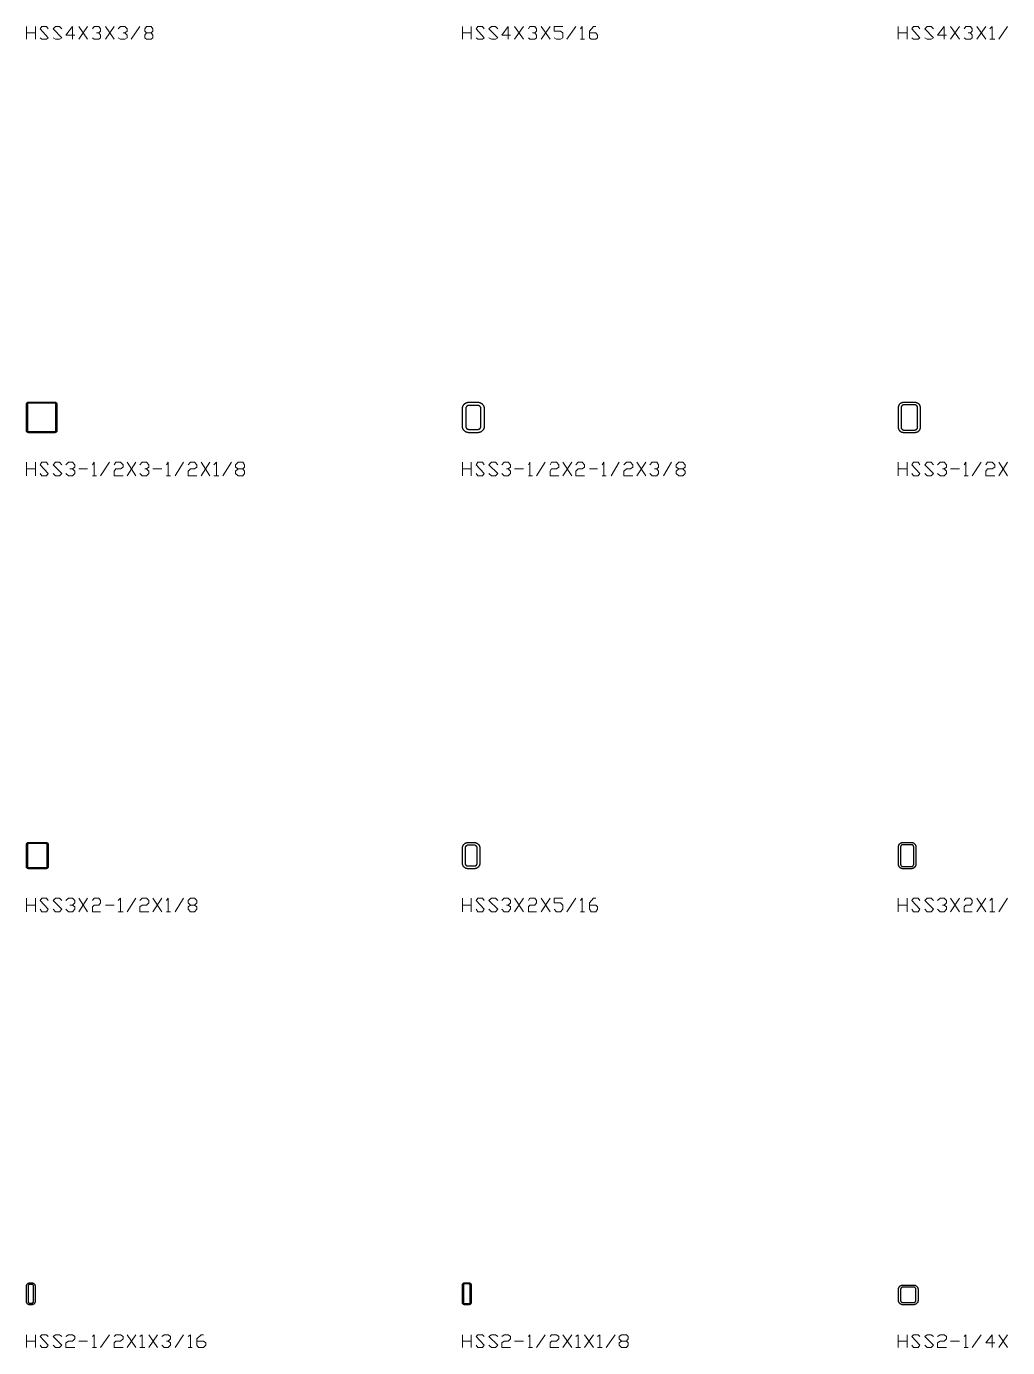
# Model space of a CAD drawing. Header units: inches. Extents: x 0 to 975, y -1305 to 34.
# Drawn here: x 500 to 612.5, y -1254.9 to -1103.4 of the extents above; entities that cross this region are included whole.
import ezdxf

# ---------------------------------------------------------------- set-up
doc = ezdxf.new("R2010")
doc.units = ezdxf.units.IN
doc.header["$MEASUREMENT"] = 0
doc.layers.add('AISC_STEEL', color=7, linetype='Continuous')

msp = doc.modelspace()

# ---------------------------------------------------------------- linework, layer by layer
at = {"color": 3, "lineweight": 0}
for p, q in [((500.01, -1104.88), (500.01, -1103.41)), ((500.01, -1104.14), (501.03, -1104.14)), ((501.03, -1103.41), (501.03, -1104.88)), ((506.01, -1103.41), (507.02, -1104.88)), ((506.01, -1104.88), (507.02, -1103.41)), ((509.05, -1103.41), (510.07, -1104.88)), ((509.05, -1104.88), (510.07, -1103.41)), ((512, -1104.88), (513.02, -1103.41)), ((550, -1104.88), (550, -1103.41)), ((550, -1104.14), (551.01, -1104.14)), ((551.01, -1103.41), (551.01, -1104.88)), ((555.99, -1103.41), (557, -1104.88)), ((555.99, -1104.88), (557, -1103.41)), ((559.03, -1103.41), (560.05, -1104.88)), ((559.03, -1104.88), (560.05, -1103.41)), ((561.98, -1104.88), (563, -1103.41)), ((599.98, -1104.88), (599.98, -1103.41)), ((599.98, -1104.14), (600.99, -1104.14)), ((600.99, -1103.41), (600.99, -1104.88)), ((605.97, -1103.41), (606.99, -1104.88)), ((605.97, -1104.88), (606.99, -1103.41)), ((609.01, -1103.41), (610.03, -1104.88)), ((609.01, -1104.88), (610.03, -1103.41)), ((611.5, -1104.88), (612.52, -1103.41)), ((563.55, -1104.88), (564.01, -1104.88)), ((610.49, -1104.88), (611.04, -1104.88)), ((500.01, -1154.96), (500.01, -1153.39)), ((500.01, -1154.13), (501.03, -1154.13)), ((501.03, -1153.39), (501.03, -1154.96)), ((506.01, -1154.13), (507.02, -1154.13)), ((508.5, -1154.96), (509.51, -1153.39)), ((511.54, -1153.39), (512.56, -1154.96)), ((511.54, -1154.96), (512.56, -1153.39)), ((514.49, -1154.13), (515.51, -1154.13)), ((517.07, -1154.96), (518, -1153.39)), ((520.03, -1153.39), (521.04, -1154.96)), ((520.03, -1154.96), (521.04, -1153.39)), ((522.52, -1154.96), (523.53, -1153.39)), ((550, -1154.96), (550, -1153.39)), ((550, -1154.13), (551.01, -1154.13)), ((551.01, -1153.39), (551.01, -1154.96)), ((555.99, -1154.13), (557, -1154.13)), ((558.48, -1154.96), (559.49, -1153.39)), ((561.52, -1153.39), (562.54, -1154.96)), ((561.52, -1154.96), (562.54, -1153.39)), ((564.57, -1154.13), (565.49, -1154.13)), ((567.06, -1154.96), (567.98, -1153.39)), ((570.01, -1153.39), (571.02, -1154.96)), ((570.01, -1154.96), (571.02, -1153.39)), ((573.05, -1154.96), (573.97, -1153.39)), ((599.98, -1154.96), (599.98, -1153.39)), ((599.98, -1154.13), (600.99, -1154.13)), ((600.99, -1153.39), (600.99, -1154.96)), ((605.97, -1154.13), (606.99, -1154.13)), ((608.46, -1154.96), (609.48, -1153.39)), ((611.5, -1153.39), (612.52, -1154.96)), ((611.5, -1154.96), (612.52, -1153.39)), ((507.58, -1154.96), (508.04, -1154.96)), ((516.06, -1154.96), (516.52, -1154.96)), ((521.5, -1154.96), (522.05, -1154.96)), ((557.56, -1154.96), (558.02, -1154.96)), ((566.04, -1154.96), (566.5, -1154.96)), ((607.54, -1154.96), (608, -1154.96)), ((500.01, -1204.94), (500.01, -1203.37)), ((500.01, -1204.2), (501.03, -1204.2)), ((501.03, -1203.37), (501.03, -1204.94)), ((506.01, -1203.37), (507.02, -1204.94)), ((506.01, -1204.94), (507.02, -1203.37)), ((509.05, -1204.2), (510.07, -1204.2)), ((511.54, -1204.94), (512.56, -1203.37)), ((514.49, -1203.37), (515.51, -1204.94)), ((514.49, -1204.94), (515.51, -1203.37)), ((517.07, -1204.94), (518, -1203.37)), ((550, -1204.94), (550, -1203.37)), ((550, -1204.2), (551.01, -1204.2)), ((551.01, -1203.37), (551.01, -1204.94)), ((555.99, -1203.37), (557, -1204.94)), ((555.99, -1204.94), (557, -1203.37)), ((559.03, -1203.37), (560.05, -1204.94)), ((559.03, -1204.94), (560.05, -1203.37)), ((561.98, -1204.94), (563, -1203.37)), ((599.98, -1204.94), (599.98, -1203.37)), ((599.98, -1204.2), (600.99, -1204.2)), ((600.99, -1203.37), (600.99, -1204.94)), ((605.97, -1203.37), (606.99, -1204.94)), ((605.97, -1204.94), (606.99, -1203.37)), ((609.01, -1203.37), (610.03, -1204.94)), ((609.01, -1204.94), (610.03, -1203.37)), ((611.5, -1204.94), (612.52, -1203.37)), ((510.53, -1204.94), (511.08, -1204.94)), ((516.06, -1204.94), (516.52, -1204.94)), ((563.55, -1204.94), (564.01, -1204.94)), ((610.49, -1204.94), (611.04, -1204.94)), ((500.01, -1254.92), (500.01, -1253.44)), ((500.01, -1254.18), (501.03, -1254.18)), ((501.03, -1253.44), (501.03, -1254.92)), ((506.01, -1254.18), (507.02, -1254.18)), ((508.5, -1254.92), (509.51, -1253.44)), ((511.54, -1253.44), (512.56, -1254.92)), ((511.54, -1254.92), (512.56, -1253.44)), ((514.03, -1253.44), (515.05, -1254.92)), ((514.03, -1254.92), (515.05, -1253.44)), ((517.07, -1254.92), (518, -1253.44)), ((550, -1254.92), (550, -1253.44)), ((550, -1254.18), (551.01, -1254.18)), ((551.01, -1253.44), (551.01, -1254.92)), ((555.99, -1254.18), (557, -1254.18)), ((558.48, -1254.92), (559.49, -1253.44)), ((561.52, -1253.44), (562.54, -1254.92)), ((561.52, -1254.92), (562.54, -1253.44)), ((564.01, -1253.44), (565.03, -1254.92)), ((564.01, -1254.92), (565.03, -1253.44)), ((566.5, -1254.92), (567.52, -1253.44)), ((599.98, -1254.92), (599.98, -1253.44)), ((599.98, -1254.18), (600.99, -1254.18)), ((600.99, -1253.44), (600.99, -1254.92)), ((605.97, -1254.18), (606.99, -1254.18)), ((608.46, -1254.92), (609.48, -1253.44)), ((611.5, -1253.44), (612.52, -1254.92)), ((611.5, -1254.92), (612.52, -1253.44)), ((507.58, -1254.92), (508.04, -1254.92)), ((513.02, -1254.92), (513.57, -1254.92)), ((518.55, -1254.92), (519.01, -1254.92)), ((557.56, -1254.92), (558.02, -1254.92)), ((563, -1254.92), (563.55, -1254.92)), ((565.49, -1254.92), (566.04, -1254.92)), ((607.54, -1254.92), (608, -1254.92))]:
    msp.add_line(p, q, dxfattribs=at)
for points in [[(501.58, -1104.7), (501.77, -1104.88), (502.32, -1104.88), (502.5, -1104.7), (501.58, -1103.68), (501.77, -1103.41), (502.32, -1103.41), (502.5, -1103.68)], [(503.06, -1104.7), (503.33, -1104.88), (503.8, -1104.88), (504.07, -1104.7), (503.06, -1103.68), (503.33, -1103.41), (503.8, -1103.41), (504.07, -1103.68)], [(505.55, -1104.42), (504.53, -1104.42), (505.27, -1103.41), (505.27, -1104.88)], [(507.58, -1103.68), (507.76, -1103.41), (508.31, -1103.41), (508.5, -1103.68), (508.5, -1103.96), (508.31, -1104.14), (508.04, -1104.14)], [(508.31, -1104.14), (508.5, -1104.42), (508.5, -1104.7), (508.31, -1104.88), (507.76, -1104.88), (507.58, -1104.7)], [(510.53, -1103.68), (510.8, -1103.41), (511.27, -1103.41), (511.54, -1103.68), (511.54, -1103.96), (511.27, -1104.14), (511.08, -1104.14)], [(511.27, -1104.14), (511.54, -1104.42), (511.54, -1104.7), (511.27, -1104.88), (510.8, -1104.88), (510.53, -1104.7)], [(514.31, -1104.14), (514.49, -1104.42), (514.49, -1104.7), (514.31, -1104.88), (513.76, -1104.88), (513.57, -1104.7), (513.57, -1104.42), (513.76, -1104.14), (514.31, -1104.14), (514.49, -1103.96), (514.49, -1103.68), (514.31, -1103.41), (513.76, -1103.41), (513.57, -1103.68), (513.57, -1103.96), (513.76, -1104.14)], [(551.56, -1104.7), (551.75, -1104.88), (552.3, -1104.88), (552.49, -1104.7), (551.56, -1103.68), (551.75, -1103.41), (552.3, -1103.41), (552.49, -1103.68)], [(553.04, -1104.7), (553.32, -1104.88), (553.78, -1104.88), (554.05, -1104.7), (553.04, -1103.68), (553.32, -1103.41), (553.78, -1103.41), (554.05, -1103.68)], [(555.53, -1104.42), (554.51, -1104.42), (555.25, -1103.41), (555.25, -1104.88)], [(557.56, -1103.68), (557.74, -1103.41), (558.3, -1103.41), (558.48, -1103.68), (558.48, -1103.96), (558.3, -1104.14), (558.02, -1104.14)], [(558.3, -1104.14), (558.48, -1104.42), (558.48, -1104.7), (558.3, -1104.88), (557.74, -1104.88), (557.56, -1104.7)], [(560.51, -1104.7), (560.79, -1104.88), (561.25, -1104.88), (561.52, -1104.7), (561.52, -1104.14), (561.25, -1103.96), (560.51, -1103.96), (560.51, -1103.41), (561.52, -1103.41)], [(563.55, -1103.68), (563.74, -1103.41), (563.74, -1104.88)], [(564.57, -1104.14), (565.3, -1104.14), (565.49, -1104.42), (565.49, -1104.7), (565.3, -1104.88), (564.75, -1104.88), (564.57, -1104.7), (564.57, -1103.96), (565.03, -1103.41), (565.3, -1103.41)], [(601.55, -1104.7), (601.73, -1104.88), (602.28, -1104.88), (602.47, -1104.7), (601.55, -1103.68), (601.73, -1103.41), (602.28, -1103.41), (602.47, -1103.68)], [(603.02, -1104.7), (603.3, -1104.88), (603.76, -1104.88), (604.04, -1104.7), (603.02, -1103.68), (603.3, -1103.41), (603.76, -1103.41), (604.04, -1103.68)], [(605.51, -1104.42), (604.5, -1104.42), (605.23, -1103.41), (605.23, -1104.88)], [(607.54, -1103.68), (607.72, -1103.41), (608.28, -1103.41), (608.46, -1103.68), (608.46, -1103.96), (608.28, -1104.14), (608, -1104.14)], [(608.28, -1104.14), (608.46, -1104.42), (608.46, -1104.7), (608.28, -1104.88), (607.72, -1104.88), (607.54, -1104.7)], [(610.49, -1103.68), (610.77, -1103.41), (610.77, -1104.88)], [(501.58, -1154.68), (501.77, -1154.96), (502.32, -1154.96), (502.5, -1154.68), (501.58, -1153.67), (501.77, -1153.39), (502.32, -1153.39), (502.5, -1153.67)], [(503.06, -1154.68), (503.33, -1154.96), (503.8, -1154.96), (504.07, -1154.68), (503.06, -1153.67), (503.33, -1153.39), (503.8, -1153.39), (504.07, -1153.67)], [(504.53, -1153.67), (504.81, -1153.39), (505.27, -1153.39), (505.55, -1153.67), (505.55, -1153.94), (505.27, -1154.13), (504.99, -1154.13)], [(505.27, -1154.13), (505.55, -1154.4), (505.55, -1154.68), (505.27, -1154.96), (504.81, -1154.96), (504.53, -1154.68)], [(507.58, -1153.67), (507.76, -1153.39), (507.76, -1154.96)], [(510.07, -1153.67), (510.25, -1153.39), (510.8, -1153.39), (511.08, -1153.67), (511.08, -1153.94), (510.8, -1154.13), (510.25, -1154.13), (510.07, -1154.4), (510.07, -1154.96), (511.08, -1154.96)], [(513.02, -1153.67), (513.29, -1153.39), (513.76, -1153.39), (514.03, -1153.67), (514.03, -1153.94), (513.76, -1154.13), (513.57, -1154.13)], [(513.76, -1154.13), (514.03, -1154.4), (514.03, -1154.68), (513.76, -1154.96), (513.29, -1154.96), (513.02, -1154.68)], [(516.06, -1153.67), (516.24, -1153.39), (516.24, -1154.96)], [(518.55, -1153.67), (518.83, -1153.39), (519.29, -1153.39), (519.56, -1153.67), (519.56, -1153.94), (519.29, -1154.13), (518.83, -1154.13), (518.55, -1154.4), (518.55, -1154.96), (519.56, -1154.96)], [(521.5, -1153.67), (521.78, -1153.39), (521.78, -1154.96)], [(524.82, -1154.13), (525.01, -1154.4), (525.01, -1154.68), (524.82, -1154.96), (524.27, -1154.96), (523.99, -1154.68), (523.99, -1154.4), (524.27, -1154.13), (524.82, -1154.13), (525.01, -1153.94), (525.01, -1153.67), (524.82, -1153.39), (524.27, -1153.39), (523.99, -1153.67), (523.99, -1153.94), (524.27, -1154.13)], [(551.56, -1154.68), (551.75, -1154.96), (552.3, -1154.96), (552.49, -1154.68), (551.56, -1153.67), (551.75, -1153.39), (552.3, -1153.39), (552.49, -1153.67)], [(553.04, -1154.68), (553.32, -1154.96), (553.78, -1154.96), (554.05, -1154.68), (553.04, -1153.67), (553.32, -1153.39), (553.78, -1153.39), (554.05, -1153.67)], [(554.51, -1153.67), (554.79, -1153.39), (555.25, -1153.39), (555.53, -1153.67), (555.53, -1153.94), (555.25, -1154.13), (555.07, -1154.13)], [(555.25, -1154.13), (555.53, -1154.4), (555.53, -1154.68), (555.25, -1154.96), (554.79, -1154.96), (554.51, -1154.68)], [(557.56, -1153.67), (557.74, -1153.39), (557.74, -1154.96)], [(560.05, -1153.67), (560.23, -1153.39), (560.79, -1153.39), (561.06, -1153.67), (561.06, -1153.94), (560.79, -1154.13), (560.23, -1154.13), (560.05, -1154.4), (560.05, -1154.96), (561.06, -1154.96)], [(563, -1153.67), (563.28, -1153.39), (563.74, -1153.39), (564.01, -1153.67), (564.01, -1153.94), (563.74, -1154.13), (563.28, -1154.13), (563, -1154.4), (563, -1154.96), (564.01, -1154.96)], [(566.04, -1153.67), (566.23, -1153.39), (566.23, -1154.96)], [(568.53, -1153.67), (568.81, -1153.39), (569.27, -1153.39), (569.55, -1153.67), (569.55, -1153.94), (569.27, -1154.13), (568.81, -1154.13), (568.53, -1154.4), (568.53, -1154.96), (569.55, -1154.96)], [(571.48, -1153.67), (571.76, -1153.39), (572.31, -1153.39), (572.5, -1153.67), (572.5, -1153.94), (572.31, -1154.13), (572.04, -1154.13)], [(572.31, -1154.13), (572.5, -1154.4), (572.5, -1154.68), (572.31, -1154.96), (571.76, -1154.96), (571.48, -1154.68)], [(575.26, -1154.13), (575.54, -1154.4), (575.54, -1154.68), (575.26, -1154.96), (574.8, -1154.96), (574.53, -1154.68), (574.53, -1154.4), (574.8, -1154.13), (575.26, -1154.13), (575.54, -1153.94), (575.54, -1153.67), (575.26, -1153.39), (574.8, -1153.39), (574.53, -1153.67), (574.53, -1153.94), (574.8, -1154.13)], [(601.55, -1154.68), (601.73, -1154.96), (602.28, -1154.96), (602.47, -1154.68), (601.55, -1153.67), (601.73, -1153.39), (602.28, -1153.39), (602.47, -1153.67)], [(603.02, -1154.68), (603.3, -1154.96), (603.76, -1154.96), (604.04, -1154.68), (603.02, -1153.67), (603.3, -1153.39), (603.76, -1153.39), (604.04, -1153.67)], [(604.5, -1153.67), (604.77, -1153.39), (605.23, -1153.39), (605.51, -1153.67), (605.51, -1153.94), (605.23, -1154.13), (605.05, -1154.13)], [(605.23, -1154.13), (605.51, -1154.4), (605.51, -1154.68), (605.23, -1154.96), (604.77, -1154.96), (604.5, -1154.68)], [(607.54, -1153.67), (607.72, -1153.39), (607.72, -1154.96)], [(610.03, -1153.67), (610.21, -1153.39), (610.77, -1153.39), (611.04, -1153.67), (611.04, -1153.94), (610.77, -1154.13), (610.21, -1154.13), (610.03, -1154.4), (610.03, -1154.96), (611.04, -1154.96)], [(501.58, -1204.66), (501.77, -1204.94), (502.32, -1204.94), (502.5, -1204.66), (501.58, -1203.65), (501.77, -1203.37), (502.32, -1203.37), (502.5, -1203.65)], [(503.06, -1204.66), (503.33, -1204.94), (503.8, -1204.94), (504.07, -1204.66), (503.06, -1203.65), (503.33, -1203.37), (503.8, -1203.37), (504.07, -1203.65)], [(504.53, -1203.65), (504.81, -1203.37), (505.27, -1203.37), (505.55, -1203.65), (505.55, -1203.92), (505.27, -1204.2), (504.99, -1204.2)], [(505.27, -1204.2), (505.55, -1204.38), (505.55, -1204.66), (505.27, -1204.94), (504.81, -1204.94), (504.53, -1204.66)], [(507.58, -1203.65), (507.76, -1203.37), (508.31, -1203.37), (508.5, -1203.65), (508.5, -1203.92), (508.31, -1204.2), (507.76, -1204.2), (507.58, -1204.38), (507.58, -1204.94), (508.5, -1204.94)], [(510.53, -1203.65), (510.8, -1203.37), (510.8, -1204.94)], [(513.02, -1203.65), (513.29, -1203.37), (513.76, -1203.37), (514.03, -1203.65), (514.03, -1203.92), (513.76, -1204.2), (513.29, -1204.2), (513.02, -1204.38), (513.02, -1204.94), (514.03, -1204.94)], [(516.06, -1203.65), (516.24, -1203.37), (516.24, -1204.94)], [(519.29, -1204.2), (519.56, -1204.38), (519.56, -1204.66), (519.29, -1204.94), (518.83, -1204.94), (518.55, -1204.66), (518.55, -1204.38), (518.83, -1204.2), (519.29, -1204.2), (519.56, -1203.92), (519.56, -1203.65), (519.29, -1203.37), (518.83, -1203.37), (518.55, -1203.65), (518.55, -1203.92), (518.83, -1204.2)], [(551.56, -1204.66), (551.75, -1204.94), (552.3, -1204.94), (552.49, -1204.66), (551.56, -1203.65), (551.75, -1203.37), (552.3, -1203.37), (552.49, -1203.65)], [(553.04, -1204.66), (553.32, -1204.94), (553.78, -1204.94), (554.05, -1204.66), (553.04, -1203.65), (553.32, -1203.37), (553.78, -1203.37), (554.05, -1203.65)], [(554.51, -1203.65), (554.79, -1203.37), (555.25, -1203.37), (555.53, -1203.65), (555.53, -1203.92), (555.25, -1204.2), (555.07, -1204.2)], [(555.25, -1204.2), (555.53, -1204.38), (555.53, -1204.66), (555.25, -1204.94), (554.79, -1204.94), (554.51, -1204.66)], [(557.56, -1203.65), (557.74, -1203.37), (558.3, -1203.37), (558.48, -1203.65), (558.48, -1203.92), (558.3, -1204.2), (557.74, -1204.2), (557.56, -1204.38), (557.56, -1204.94), (558.48, -1204.94)], [(560.51, -1204.66), (560.79, -1204.94), (561.25, -1204.94), (561.52, -1204.66), (561.52, -1204.2), (561.25, -1203.92), (560.51, -1203.92), (560.51, -1203.37), (561.52, -1203.37)], [(563.55, -1203.65), (563.74, -1203.37), (563.74, -1204.94)], [(564.57, -1204.2), (565.3, -1204.2), (565.49, -1204.38), (565.49, -1204.66), (565.3, -1204.94), (564.75, -1204.94), (564.57, -1204.66), (564.57, -1203.92), (565.03, -1203.37), (565.3, -1203.37)], [(601.55, -1204.66), (601.73, -1204.94), (602.28, -1204.94), (602.47, -1204.66), (601.55, -1203.65), (601.73, -1203.37), (602.28, -1203.37), (602.47, -1203.65)], [(603.02, -1204.66), (603.3, -1204.94), (603.76, -1204.94), (604.04, -1204.66), (603.02, -1203.65), (603.3, -1203.37), (603.76, -1203.37), (604.04, -1203.65)], [(604.5, -1203.65), (604.77, -1203.37), (605.23, -1203.37), (605.51, -1203.65), (605.51, -1203.92), (605.23, -1204.2), (605.05, -1204.2)], [(605.23, -1204.2), (605.51, -1204.38), (605.51, -1204.66), (605.23, -1204.94), (604.77, -1204.94), (604.5, -1204.66)], [(607.54, -1203.65), (607.72, -1203.37), (608.28, -1203.37), (608.46, -1203.65), (608.46, -1203.92), (608.28, -1204.2), (607.72, -1204.2), (607.54, -1204.38), (607.54, -1204.94), (608.46, -1204.94)], [(610.49, -1203.65), (610.77, -1203.37), (610.77, -1204.94)], [(501.58, -1254.64), (501.77, -1254.92), (502.32, -1254.92), (502.5, -1254.64), (501.58, -1253.63), (501.77, -1253.44), (502.32, -1253.44), (502.5, -1253.63)], [(503.06, -1254.64), (503.33, -1254.92), (503.8, -1254.92), (504.07, -1254.64), (503.06, -1253.63), (503.33, -1253.44), (503.8, -1253.44), (504.07, -1253.63)], [(504.53, -1253.63), (504.81, -1253.44), (505.27, -1253.44), (505.55, -1253.63), (505.55, -1253.9), (505.27, -1254.18), (504.81, -1254.18), (504.53, -1254.37), (504.53, -1254.92), (505.55, -1254.92)], [(507.58, -1253.63), (507.76, -1253.44), (507.76, -1254.92)], [(510.07, -1253.63), (510.25, -1253.44), (510.8, -1253.44), (511.08, -1253.63), (511.08, -1253.9), (510.8, -1254.18), (510.25, -1254.18), (510.07, -1254.37), (510.07, -1254.92), (511.08, -1254.92)], [(513.02, -1253.63), (513.29, -1253.44), (513.29, -1254.92)], [(515.51, -1253.63), (515.78, -1253.44), (516.24, -1253.44), (516.52, -1253.63), (516.52, -1253.9), (516.24, -1254.18), (516.06, -1254.18)], [(516.24, -1254.18), (516.52, -1254.37), (516.52, -1254.64), (516.24, -1254.92), (515.78, -1254.92), (515.51, -1254.64)], [(518.55, -1253.63), (518.83, -1253.44), (518.83, -1254.92)], [(519.56, -1254.18), (520.3, -1254.18), (520.58, -1254.37), (520.58, -1254.64), (520.3, -1254.92), (519.75, -1254.92), (519.56, -1254.64), (519.56, -1253.9), (520.03, -1253.44), (520.3, -1253.44)], [(551.56, -1254.64), (551.75, -1254.92), (552.3, -1254.92), (552.49, -1254.64), (551.56, -1253.63), (551.75, -1253.44), (552.3, -1253.44), (552.49, -1253.63)], [(553.04, -1254.64), (553.32, -1254.92), (553.78, -1254.92), (554.05, -1254.64), (553.04, -1253.63), (553.32, -1253.44), (553.78, -1253.44), (554.05, -1253.63)], [(554.51, -1253.63), (554.79, -1253.44), (555.25, -1253.44), (555.53, -1253.63), (555.53, -1253.9), (555.25, -1254.18), (554.79, -1254.18), (554.51, -1254.37), (554.51, -1254.92), (555.53, -1254.92)], [(557.56, -1253.63), (557.74, -1253.44), (557.74, -1254.92)], [(560.05, -1253.63), (560.23, -1253.44), (560.79, -1253.44), (561.06, -1253.63), (561.06, -1253.9), (560.79, -1254.18), (560.23, -1254.18), (560.05, -1254.37), (560.05, -1254.92), (561.06, -1254.92)], [(563, -1253.63), (563.28, -1253.44), (563.28, -1254.92)], [(565.49, -1253.63), (565.77, -1253.44), (565.77, -1254.92)], [(568.81, -1254.18), (568.99, -1254.37), (568.99, -1254.64), (568.81, -1254.92), (568.26, -1254.92), (567.98, -1254.64), (567.98, -1254.37), (568.26, -1254.18), (568.81, -1254.18), (568.99, -1253.9), (568.99, -1253.63), (568.81, -1253.44), (568.26, -1253.44), (567.98, -1253.63), (567.98, -1253.9), (568.26, -1254.18)], [(601.55, -1254.64), (601.73, -1254.92), (602.28, -1254.92), (602.47, -1254.64), (601.55, -1253.63), (601.73, -1253.44), (602.28, -1253.44), (602.47, -1253.63)], [(603.02, -1254.64), (603.3, -1254.92), (603.76, -1254.92), (604.04, -1254.64), (603.02, -1253.63), (603.3, -1253.44), (603.76, -1253.44), (604.04, -1253.63)], [(604.5, -1253.63), (604.77, -1253.44), (605.23, -1253.44), (605.51, -1253.63), (605.51, -1253.9), (605.23, -1254.18), (604.77, -1254.18), (604.5, -1254.37), (604.5, -1254.92), (605.51, -1254.92)], [(607.54, -1253.63), (607.72, -1253.44), (607.72, -1254.92)], [(611.04, -1254.37), (610.03, -1254.37), (610.77, -1253.44), (610.77, -1254.92)]]:
    msp.add_lwpolyline(points, dxfattribs=at)
at = {"layer": 'AISC_STEEL'}
for points in [[(503.25, -1146.5), (503.28, -1146.5), (503.31, -1146.51), (503.33, -1146.51), (503.36, -1146.52), (503.38, -1146.54), (503.41, -1146.55), (503.43, -1146.57), (503.45, -1146.59), (503.46, -1146.62), (503.48, -1146.64), (503.49, -1146.67), (503.49, -1146.69), (503.5, -1146.72), (503.5, -1146.75), (503.5, -1149.75), (503.5, -1149.78), (503.49, -1149.81), (503.49, -1149.83), (503.48, -1149.86), (503.46, -1149.88), (503.45, -1149.91), (503.43, -1149.93), (503.41, -1149.95), (503.38, -1149.96), (503.36, -1149.98), (503.33, -1149.99), (503.31, -1149.99), (503.28, -1150), (503.25, -1150), (500.25, -1150), (500.22, -1150), (500.19, -1149.99), (500.17, -1149.99), (500.14, -1149.98), (500.12, -1149.96), (500.09, -1149.95), (500.07, -1149.93), (500.05, -1149.91), (500.04, -1149.88), (500.02, -1149.86), (500.01, -1149.83), (500.01, -1149.81), (500, -1149.78), (500, -1149.75), (500, -1146.75), (500, -1146.72), (500.01, -1146.69), (500.01, -1146.67), (500.02, -1146.64), (500.04, -1146.62), (500.05, -1146.59), (500.07, -1146.57), (500.09, -1146.55), (500.12, -1146.54), (500.14, -1146.52), (500.17, -1146.51), (500.19, -1146.51), (500.22, -1146.5), (500.25, -1146.5)], [(500.25, -1146.62), (500.23, -1146.63), (500.22, -1146.63), (500.2, -1146.63), (500.19, -1146.64), (500.17, -1146.65), (500.16, -1146.66), (500.15, -1146.67), (500.14, -1146.69), (500.13, -1146.7), (500.13, -1146.72), (500.13, -1146.73), (500.12, -1146.75), (500.12, -1149.75), (500.13, -1149.77), (500.13, -1149.78), (500.13, -1149.8), (500.14, -1149.81), (500.15, -1149.83), (500.16, -1149.84), (500.17, -1149.85), (500.19, -1149.86), (500.2, -1149.87), (500.22, -1149.87), (500.23, -1149.87), (500.25, -1149.88), (503.25, -1149.88), (503.27, -1149.87), (503.28, -1149.87), (503.3, -1149.87), (503.31, -1149.86), (503.33, -1149.85), (503.34, -1149.84), (503.35, -1149.83), (503.36, -1149.81), (503.37, -1149.8), (503.37, -1149.78), (503.37, -1149.77), (503.38, -1149.75), (503.38, -1146.75), (503.37, -1146.73), (503.37, -1146.72), (503.37, -1146.7), (503.36, -1146.69), (503.35, -1146.67), (503.34, -1146.66), (503.33, -1146.65), (503.31, -1146.64), (503.3, -1146.63), (503.28, -1146.63), (503.27, -1146.63), (503.25, -1146.62)], [(551.75, -1146.5), (551.78, -1146.5), (551.81, -1146.5), (551.84, -1146.51), (551.87, -1146.51), (551.9, -1146.51), (551.93, -1146.52), (551.95, -1146.53), (551.98, -1146.54), (552.01, -1146.55), (552.04, -1146.56), (552.06, -1146.57), (552.09, -1146.58), (552.12, -1146.6), (552.14, -1146.61), (552.17, -1146.63), (552.19, -1146.64), (552.21, -1146.66), (552.24, -1146.68), (552.26, -1146.7), (552.28, -1146.72), (552.3, -1146.74), (552.32, -1146.76), (552.34, -1146.79), (552.36, -1146.81), (552.37, -1146.83), (552.39, -1146.86), (552.4, -1146.88), (552.42, -1146.91), (552.43, -1146.94), (552.44, -1146.96), (552.45, -1146.99), (552.46, -1147.02), (552.47, -1147.05), (552.48, -1147.07), (552.49, -1147.1), (552.49, -1147.13), (552.49, -1147.16), (552.5, -1147.19), (552.5, -1147.22), (552.5, -1147.25), (552.5, -1149.25), (552.5, -1149.28), (552.5, -1149.31), (552.49, -1149.34), (552.49, -1149.37), (552.49, -1149.4), (552.48, -1149.43), (552.47, -1149.45), (552.46, -1149.48), (552.45, -1149.51), (552.44, -1149.54), (552.43, -1149.56), (552.42, -1149.59), (552.4, -1149.62), (552.39, -1149.64), (552.37, -1149.67), (552.36, -1149.69), (552.34, -1149.71), (552.32, -1149.74), (552.3, -1149.76), (552.28, -1149.78), (552.26, -1149.8), (552.24, -1149.82), (552.21, -1149.84), (552.19, -1149.86), (552.17, -1149.87), (552.14, -1149.89), (552.12, -1149.9), (552.09, -1149.92), (552.06, -1149.93), (552.04, -1149.94), (552.01, -1149.95), (551.98, -1149.96), (551.95, -1149.97), (551.93, -1149.98), (551.9, -1149.99), (551.87, -1149.99), (551.84, -1149.99), (551.81, -1150), (551.78, -1150), (551.75, -1150), (550.75, -1150), (550.72, -1150), (550.69, -1150), (550.66, -1149.99), (550.63, -1149.99), (550.6, -1149.99), (550.57, -1149.98), (550.55, -1149.97), (550.52, -1149.96), (550.49, -1149.95), (550.46, -1149.94), (550.44, -1149.93), (550.41, -1149.92), (550.38, -1149.9), (550.36, -1149.89), (550.33, -1149.87), (550.31, -1149.86), (550.29, -1149.84), (550.26, -1149.82), (550.24, -1149.8), (550.22, -1149.78), (550.2, -1149.76), (550.18, -1149.74), (550.16, -1149.71), (550.14, -1149.69), (550.13, -1149.67), (550.11, -1149.64), (550.1, -1149.62), (550.08, -1149.59), (550.07, -1149.56), (550.06, -1149.54), (550.05, -1149.51), (550.04, -1149.48), (550.03, -1149.45), (550.02, -1149.43), (550.01, -1149.4), (550.01, -1149.37), (550.01, -1149.34), (550, -1149.31), (550, -1149.28), (550, -1149.25), (550, -1147.25), (550, -1147.22), (550, -1147.19), (550.01, -1147.16), (550.01, -1147.13), (550.01, -1147.1), (550.02, -1147.07), (550.03, -1147.05), (550.04, -1147.02), (550.05, -1146.99), (550.06, -1146.96), (550.07, -1146.94), (550.08, -1146.91), (550.1, -1146.88), (550.11, -1146.86), (550.13, -1146.83), (550.14, -1146.81), (550.16, -1146.79), (550.18, -1146.76), (550.2, -1146.74), (550.22, -1146.72), (550.24, -1146.7), (550.26, -1146.68), (550.29, -1146.66), (550.31, -1146.64), (550.33, -1146.63), (550.36, -1146.61), (550.38, -1146.6), (550.41, -1146.58), (550.44, -1146.57), (550.46, -1146.56), (550.49, -1146.55), (550.52, -1146.54), (550.55, -1146.53), (550.57, -1146.52), (550.6, -1146.51), (550.63, -1146.51), (550.66, -1146.51), (550.69, -1146.5), (550.72, -1146.5), (550.75, -1146.5)], [(550.75, -1146.88), (550.72, -1146.88), (550.69, -1146.88), (550.66, -1146.89), (550.63, -1146.89), (550.61, -1146.9), (550.58, -1146.92), (550.55, -1146.93), (550.53, -1146.95), (550.51, -1146.96), (550.48, -1146.98), (550.46, -1147.01), (550.45, -1147.03), (550.43, -1147.05), (550.42, -1147.08), (550.4, -1147.11), (550.39, -1147.13), (550.39, -1147.16), (550.38, -1147.19), (550.38, -1147.22), (550.38, -1147.25), (550.38, -1149.25), (550.38, -1149.28), (550.38, -1149.31), (550.39, -1149.34), (550.39, -1149.37), (550.4, -1149.39), (550.42, -1149.42), (550.43, -1149.45), (550.45, -1149.47), (550.46, -1149.49), (550.48, -1149.52), (550.51, -1149.54), (550.53, -1149.55), (550.55, -1149.57), (550.58, -1149.58), (550.61, -1149.6), (550.63, -1149.61), (550.66, -1149.61), (550.69, -1149.62), (550.72, -1149.62), (550.75, -1149.62), (551.75, -1149.62), (551.78, -1149.62), (551.81, -1149.62), (551.84, -1149.61), (551.87, -1149.61), (551.89, -1149.6), (551.92, -1149.58), (551.95, -1149.57), (551.97, -1149.55), (551.99, -1149.54), (552.02, -1149.52), (552.04, -1149.49), (552.05, -1149.47), (552.07, -1149.45), (552.08, -1149.42), (552.1, -1149.39), (552.11, -1149.37), (552.11, -1149.34), (552.12, -1149.31), (552.12, -1149.28), (552.12, -1149.25), (552.12, -1147.25), (552.12, -1147.22), (552.12, -1147.19), (552.11, -1147.16), (552.11, -1147.13), (552.1, -1147.11), (552.08, -1147.08), (552.07, -1147.05), (552.05, -1147.03), (552.04, -1147.01), (552.02, -1146.98), (551.99, -1146.96), (551.97, -1146.95), (551.95, -1146.93), (551.92, -1146.92), (551.89, -1146.9), (551.87, -1146.89), (551.84, -1146.89), (551.81, -1146.88), (551.78, -1146.88), (551.75, -1146.88)], [(601.87, -1146.5), (601.9, -1146.5), (601.93, -1146.5), (601.96, -1146.51), (601.99, -1146.51), (602.02, -1146.52), (602.05, -1146.53), (602.08, -1146.53), (602.11, -1146.54), (602.13, -1146.56), (602.16, -1146.57), (602.19, -1146.58), (602.21, -1146.6), (602.24, -1146.62), (602.26, -1146.63), (602.28, -1146.65), (602.31, -1146.67), (602.33, -1146.69), (602.35, -1146.72), (602.37, -1146.74), (602.38, -1146.76), (602.4, -1146.79), (602.42, -1146.81), (602.43, -1146.84), (602.44, -1146.87), (602.46, -1146.89), (602.47, -1146.92), (602.47, -1146.95), (602.48, -1146.98), (602.49, -1147.01), (602.49, -1147.04), (602.5, -1147.07), (602.5, -1147.1), (602.5, -1147.12), (602.5, -1149.38), (602.5, -1149.4), (602.5, -1149.43), (602.49, -1149.46), (602.49, -1149.49), (602.48, -1149.52), (602.47, -1149.55), (602.47, -1149.58), (602.46, -1149.61), (602.44, -1149.63), (602.43, -1149.66), (602.42, -1149.69), (602.4, -1149.71), (602.38, -1149.74), (602.37, -1149.76), (602.35, -1149.78), (602.33, -1149.81), (602.31, -1149.83), (602.28, -1149.85), (602.26, -1149.87), (602.24, -1149.88), (602.21, -1149.9), (602.19, -1149.92), (602.16, -1149.93), (602.13, -1149.94), (602.11, -1149.96), (602.08, -1149.97), (602.05, -1149.97), (602.02, -1149.98), (601.99, -1149.99), (601.96, -1149.99), (601.93, -1150), (601.9, -1150), (601.87, -1150), (600.62, -1150), (600.6, -1150), (600.57, -1150), (600.54, -1149.99), (600.51, -1149.99), (600.48, -1149.98), (600.45, -1149.97), (600.42, -1149.97), (600.39, -1149.96), (600.37, -1149.94), (600.34, -1149.93), (600.31, -1149.92), (600.29, -1149.9), (600.26, -1149.88), (600.24, -1149.87), (600.22, -1149.85), (600.19, -1149.83), (600.17, -1149.81), (600.15, -1149.78), (600.13, -1149.76), (600.12, -1149.74), (600.1, -1149.71), (600.08, -1149.69), (600.07, -1149.66), (600.06, -1149.63), (600.04, -1149.61), (600.03, -1149.58), (600.03, -1149.55), (600.02, -1149.52), (600.01, -1149.49), (600.01, -1149.46), (600, -1149.43), (600, -1149.4), (600, -1149.38), (600, -1147.12), (600, -1147.1), (600, -1147.07), (600.01, -1147.04), (600.01, -1147.01), (600.02, -1146.98), (600.03, -1146.95), (600.03, -1146.92), (600.04, -1146.89), (600.06, -1146.87), (600.07, -1146.84), (600.08, -1146.81), (600.1, -1146.79), (600.12, -1146.76), (600.13, -1146.74), (600.15, -1146.72), (600.17, -1146.69), (600.19, -1146.67), (600.22, -1146.65), (600.24, -1146.63), (600.26, -1146.62), (600.29, -1146.6), (600.31, -1146.58), (600.34, -1146.57), (600.37, -1146.56), (600.39, -1146.54), (600.42, -1146.53), (600.45, -1146.53), (600.48, -1146.52), (600.51, -1146.51), (600.54, -1146.51), (600.57, -1146.5), (600.6, -1146.5), (600.62, -1146.5)], [(600.62, -1146.81), (600.6, -1146.81), (600.57, -1146.82), (600.54, -1146.82), (600.51, -1146.83), (600.49, -1146.85), (600.46, -1146.86), (600.44, -1146.88), (600.41, -1146.89), (600.39, -1146.91), (600.38, -1146.94), (600.36, -1146.96), (600.35, -1146.99), (600.33, -1147.01), (600.32, -1147.04), (600.32, -1147.07), (600.31, -1147.1), (600.31, -1147.12), (600.31, -1149.38), (600.31, -1149.4), (600.32, -1149.43), (600.32, -1149.46), (600.33, -1149.49), (600.35, -1149.51), (600.36, -1149.54), (600.38, -1149.56), (600.39, -1149.59), (600.41, -1149.61), (600.44, -1149.62), (600.46, -1149.64), (600.49, -1149.65), (600.51, -1149.67), (600.54, -1149.68), (600.57, -1149.68), (600.6, -1149.69), (600.62, -1149.69), (601.87, -1149.69), (601.9, -1149.69), (601.93, -1149.68), (601.96, -1149.68), (601.99, -1149.67), (602.01, -1149.65), (602.04, -1149.64), (602.06, -1149.62), (602.09, -1149.61), (602.11, -1149.59), (602.12, -1149.56), (602.14, -1149.54), (602.15, -1149.51), (602.17, -1149.49), (602.18, -1149.46), (602.18, -1149.43), (602.19, -1149.4), (602.19, -1149.38), (602.19, -1147.12), (602.19, -1147.1), (602.18, -1147.07), (602.18, -1147.04), (602.17, -1147.01), (602.15, -1146.99), (602.14, -1146.96), (602.12, -1146.94), (602.11, -1146.91), (602.09, -1146.89), (602.06, -1146.88), (602.04, -1146.86), (602.01, -1146.85), (601.99, -1146.83), (601.96, -1146.82), (601.93, -1146.82), (601.9, -1146.81), (601.87, -1146.81)], [(502.25, -1197), (502.28, -1197), (502.31, -1197.01), (502.33, -1197.01), (502.36, -1197.02), (502.38, -1197.04), (502.41, -1197.05), (502.43, -1197.07), (502.45, -1197.09), (502.46, -1197.12), (502.48, -1197.14), (502.49, -1197.17), (502.49, -1197.19), (502.5, -1197.22), (502.5, -1197.25), (502.5, -1199.75), (502.5, -1199.78), (502.49, -1199.81), (502.49, -1199.83), (502.48, -1199.86), (502.46, -1199.88), (502.45, -1199.91), (502.43, -1199.93), (502.41, -1199.95), (502.38, -1199.96), (502.36, -1199.98), (502.33, -1199.99), (502.31, -1199.99), (502.28, -1200), (502.25, -1200), (500.25, -1200), (500.22, -1200), (500.19, -1199.99), (500.17, -1199.99), (500.14, -1199.98), (500.12, -1199.96), (500.09, -1199.95), (500.07, -1199.93), (500.05, -1199.91), (500.04, -1199.88), (500.02, -1199.86), (500.01, -1199.83), (500.01, -1199.81), (500, -1199.78), (500, -1199.75), (500, -1197.25), (500, -1197.22), (500.01, -1197.19), (500.01, -1197.17), (500.02, -1197.14), (500.04, -1197.12), (500.05, -1197.09), (500.07, -1197.07), (500.09, -1197.05), (500.12, -1197.04), (500.14, -1197.02), (500.17, -1197.01), (500.19, -1197.01), (500.22, -1197), (500.25, -1197)], [(500.25, -1197.12), (500.23, -1197.13), (500.22, -1197.13), (500.2, -1197.13), (500.19, -1197.14), (500.17, -1197.15), (500.16, -1197.16), (500.15, -1197.17), (500.14, -1197.19), (500.13, -1197.2), (500.13, -1197.22), (500.13, -1197.23), (500.12, -1197.25), (500.12, -1199.75), (500.13, -1199.77), (500.13, -1199.78), (500.13, -1199.8), (500.14, -1199.81), (500.15, -1199.83), (500.16, -1199.84), (500.17, -1199.85), (500.19, -1199.86), (500.2, -1199.87), (500.22, -1199.87), (500.23, -1199.87), (500.25, -1199.88), (502.25, -1199.88), (502.27, -1199.87), (502.28, -1199.87), (502.3, -1199.87), (502.31, -1199.86), (502.33, -1199.85), (502.34, -1199.84), (502.35, -1199.83), (502.36, -1199.81), (502.37, -1199.8), (502.37, -1199.78), (502.37, -1199.77), (502.37, -1199.75), (502.37, -1197.25), (502.37, -1197.23), (502.37, -1197.22), (502.37, -1197.2), (502.36, -1197.19), (502.35, -1197.17), (502.34, -1197.16), (502.33, -1197.15), (502.31, -1197.14), (502.3, -1197.13), (502.28, -1197.13), (502.27, -1197.13), (502.25, -1197.12)], [(551.37, -1197), (551.4, -1197), (551.43, -1197), (551.46, -1197.01), (551.49, -1197.01), (551.52, -1197.02), (551.55, -1197.03), (551.58, -1197.03), (551.61, -1197.04), (551.63, -1197.06), (551.66, -1197.07), (551.69, -1197.08), (551.71, -1197.1), (551.74, -1197.12), (551.76, -1197.13), (551.78, -1197.15), (551.81, -1197.17), (551.83, -1197.19), (551.85, -1197.22), (551.87, -1197.24), (551.88, -1197.26), (551.9, -1197.29), (551.92, -1197.31), (551.93, -1197.34), (551.94, -1197.37), (551.96, -1197.39), (551.97, -1197.42), (551.97, -1197.45), (551.98, -1197.48), (551.99, -1197.51), (551.99, -1197.54), (552, -1197.57), (552, -1197.6), (552, -1197.62), (552, -1199.38), (552, -1199.4), (552, -1199.43), (551.99, -1199.46), (551.99, -1199.49), (551.98, -1199.52), (551.97, -1199.55), (551.97, -1199.58), (551.96, -1199.61), (551.94, -1199.63), (551.93, -1199.66), (551.92, -1199.69), (551.9, -1199.71), (551.88, -1199.74), (551.87, -1199.76), (551.85, -1199.78), (551.83, -1199.81), (551.81, -1199.83), (551.78, -1199.85), (551.76, -1199.87), (551.74, -1199.88), (551.71, -1199.9), (551.69, -1199.92), (551.66, -1199.93), (551.63, -1199.94), (551.61, -1199.96), (551.58, -1199.97), (551.55, -1199.97), (551.52, -1199.98), (551.49, -1199.99), (551.46, -1199.99), (551.43, -1200), (551.4, -1200), (551.37, -1200), (550.62, -1200), (550.6, -1200), (550.57, -1200), (550.54, -1199.99), (550.51, -1199.99), (550.48, -1199.98), (550.45, -1199.97), (550.42, -1199.97), (550.39, -1199.96), (550.37, -1199.94), (550.34, -1199.93), (550.31, -1199.92), (550.29, -1199.9), (550.26, -1199.88), (550.24, -1199.87), (550.22, -1199.85), (550.19, -1199.83), (550.17, -1199.81), (550.15, -1199.78), (550.13, -1199.76), (550.12, -1199.74), (550.1, -1199.71), (550.08, -1199.69), (550.07, -1199.66), (550.06, -1199.63), (550.04, -1199.61), (550.03, -1199.58), (550.03, -1199.55), (550.02, -1199.52), (550.01, -1199.49), (550.01, -1199.46), (550, -1199.43), (550, -1199.4), (550, -1199.38), (550, -1197.62), (550, -1197.6), (550, -1197.57), (550.01, -1197.54), (550.01, -1197.51), (550.02, -1197.48), (550.03, -1197.45), (550.03, -1197.42), (550.04, -1197.39), (550.06, -1197.37), (550.07, -1197.34), (550.08, -1197.31), (550.1, -1197.29), (550.12, -1197.26), (550.13, -1197.24), (550.15, -1197.22), (550.17, -1197.19), (550.19, -1197.17), (550.22, -1197.15), (550.24, -1197.13), (550.26, -1197.12), (550.29, -1197.1), (550.31, -1197.08), (550.34, -1197.07), (550.37, -1197.06), (550.39, -1197.04), (550.42, -1197.03), (550.45, -1197.03), (550.48, -1197.02), (550.51, -1197.01), (550.54, -1197.01), (550.57, -1197), (550.6, -1197), (550.62, -1197)], [(550.62, -1197.31), (550.6, -1197.31), (550.57, -1197.32), (550.54, -1197.32), (550.51, -1197.33), (550.49, -1197.35), (550.46, -1197.36), (550.44, -1197.38), (550.41, -1197.39), (550.39, -1197.41), (550.38, -1197.44), (550.36, -1197.46), (550.35, -1197.49), (550.33, -1197.51), (550.32, -1197.54), (550.32, -1197.57), (550.31, -1197.6), (550.31, -1197.62), (550.31, -1199.38), (550.31, -1199.4), (550.32, -1199.43), (550.32, -1199.46), (550.33, -1199.49), (550.35, -1199.51), (550.36, -1199.54), (550.38, -1199.56), (550.39, -1199.59), (550.41, -1199.61), (550.44, -1199.62), (550.46, -1199.64), (550.49, -1199.65), (550.51, -1199.67), (550.54, -1199.68), (550.57, -1199.68), (550.6, -1199.69), (550.62, -1199.69), (551.37, -1199.69), (551.4, -1199.69), (551.43, -1199.68), (551.46, -1199.68), (551.49, -1199.67), (551.51, -1199.65), (551.54, -1199.64), (551.56, -1199.62), (551.59, -1199.61), (551.61, -1199.59), (551.62, -1199.56), (551.64, -1199.54), (551.65, -1199.51), (551.67, -1199.49), (551.68, -1199.46), (551.68, -1199.43), (551.69, -1199.4), (551.69, -1199.38), (551.69, -1197.62), (551.69, -1197.6), (551.68, -1197.57), (551.68, -1197.54), (551.67, -1197.51), (551.65, -1197.49), (551.64, -1197.46), (551.62, -1197.44), (551.61, -1197.41), (551.59, -1197.39), (551.56, -1197.38), (551.54, -1197.36), (551.51, -1197.35), (551.49, -1197.33), (551.46, -1197.32), (551.43, -1197.32), (551.4, -1197.31), (551.37, -1197.31)], [(601.5, -1197), (601.53, -1197), (601.56, -1197), (601.59, -1197.01), (601.62, -1197.01), (601.64, -1197.02), (601.67, -1197.03), (601.7, -1197.04), (601.72, -1197.05), (601.75, -1197.07), (601.77, -1197.08), (601.8, -1197.1), (601.82, -1197.12), (601.84, -1197.14), (601.86, -1197.16), (601.88, -1197.18), (601.9, -1197.2), (601.92, -1197.23), (601.93, -1197.25), (601.95, -1197.28), (601.96, -1197.3), (601.97, -1197.33), (601.98, -1197.36), (601.99, -1197.38), (601.99, -1197.41), (602, -1197.44), (602, -1197.47), (602, -1197.5), (602, -1199.5), (602, -1199.53), (602, -1199.56), (601.99, -1199.59), (601.99, -1199.62), (601.98, -1199.64), (601.97, -1199.67), (601.96, -1199.7), (601.95, -1199.72), (601.93, -1199.75), (601.92, -1199.77), (601.9, -1199.8), (601.88, -1199.82), (601.86, -1199.84), (601.84, -1199.86), (601.82, -1199.88), (601.8, -1199.9), (601.77, -1199.92), (601.75, -1199.93), (601.72, -1199.95), (601.7, -1199.96), (601.67, -1199.97), (601.64, -1199.98), (601.62, -1199.99), (601.59, -1199.99), (601.56, -1200), (601.53, -1200), (601.5, -1200), (600.5, -1200), (600.47, -1200), (600.44, -1200), (600.41, -1199.99), (600.38, -1199.99), (600.36, -1199.98), (600.33, -1199.97), (600.3, -1199.96), (600.28, -1199.95), (600.25, -1199.93), (600.23, -1199.92), (600.2, -1199.9), (600.18, -1199.88), (600.16, -1199.86), (600.14, -1199.84), (600.12, -1199.82), (600.1, -1199.8), (600.08, -1199.77), (600.07, -1199.75), (600.05, -1199.72), (600.04, -1199.7), (600.03, -1199.67), (600.02, -1199.64), (600.01, -1199.62), (600.01, -1199.59), (600, -1199.56), (600, -1199.53), (600, -1199.5), (600, -1197.5), (600, -1197.47), (600, -1197.44), (600.01, -1197.41), (600.01, -1197.38), (600.02, -1197.36), (600.03, -1197.33), (600.04, -1197.3), (600.05, -1197.28), (600.07, -1197.25), (600.08, -1197.23), (600.1, -1197.2), (600.12, -1197.18), (600.14, -1197.16), (600.16, -1197.14), (600.18, -1197.12), (600.2, -1197.1), (600.23, -1197.08), (600.25, -1197.07), (600.28, -1197.05), (600.3, -1197.04), (600.33, -1197.03), (600.36, -1197.02), (600.38, -1197.01), (600.41, -1197.01), (600.44, -1197), (600.47, -1197), (600.5, -1197)], [(600.5, -1197.25), (600.47, -1197.25), (600.44, -1197.26), (600.42, -1197.26), (600.39, -1197.27), (600.37, -1197.29), (600.34, -1197.3), (600.32, -1197.32), (600.3, -1197.34), (600.29, -1197.37), (600.27, -1197.39), (600.26, -1197.42), (600.26, -1197.44), (600.25, -1197.47), (600.25, -1197.5), (600.25, -1199.5), (600.25, -1199.53), (600.26, -1199.56), (600.26, -1199.58), (600.27, -1199.61), (600.29, -1199.63), (600.3, -1199.66), (600.32, -1199.68), (600.34, -1199.7), (600.37, -1199.71), (600.39, -1199.73), (600.42, -1199.74), (600.44, -1199.74), (600.47, -1199.75), (600.5, -1199.75), (601.5, -1199.75), (601.53, -1199.75), (601.56, -1199.74), (601.58, -1199.74), (601.61, -1199.73), (601.63, -1199.71), (601.66, -1199.7), (601.68, -1199.68), (601.7, -1199.66), (601.71, -1199.63), (601.73, -1199.61), (601.74, -1199.58), (601.74, -1199.56), (601.75, -1199.53), (601.75, -1199.5), (601.75, -1197.5), (601.75, -1197.47), (601.74, -1197.44), (601.74, -1197.42), (601.73, -1197.39), (601.71, -1197.37), (601.7, -1197.34), (601.68, -1197.32), (601.66, -1197.3), (601.63, -1197.29), (601.61, -1197.27), (601.58, -1197.26), (601.56, -1197.26), (601.53, -1197.25), (601.5, -1197.25)], [(500.62, -1247.5), (500.65, -1247.5), (500.68, -1247.5), (500.71, -1247.51), (500.74, -1247.52), (500.77, -1247.53), (500.8, -1247.54), (500.82, -1247.56), (500.85, -1247.57), (500.87, -1247.59), (500.89, -1247.61), (500.91, -1247.63), (500.93, -1247.65), (500.94, -1247.68), (500.96, -1247.7), (500.97, -1247.73), (500.98, -1247.76), (500.99, -1247.79), (501, -1247.82), (501, -1247.85), (501, -1247.88), (501, -1249.62), (501, -1249.65), (501, -1249.68), (500.99, -1249.71), (500.98, -1249.74), (500.97, -1249.77), (500.96, -1249.8), (500.94, -1249.82), (500.93, -1249.85), (500.91, -1249.87), (500.89, -1249.89), (500.87, -1249.91), (500.85, -1249.93), (500.82, -1249.94), (500.8, -1249.96), (500.77, -1249.97), (500.74, -1249.98), (500.71, -1249.99), (500.68, -1250), (500.65, -1250), (500.62, -1250), (500.38, -1250), (500.35, -1250), (500.32, -1250), (500.29, -1249.99), (500.26, -1249.98), (500.23, -1249.97), (500.2, -1249.96), (500.18, -1249.94), (500.15, -1249.93), (500.13, -1249.91), (500.11, -1249.89), (500.09, -1249.87), (500.07, -1249.85), (500.06, -1249.82), (500.04, -1249.8), (500.03, -1249.77), (500.02, -1249.74), (500.01, -1249.71), (500, -1249.68), (500, -1249.65), (500, -1249.62), (500, -1247.88), (500, -1247.85), (500, -1247.82), (500.01, -1247.79), (500.02, -1247.76), (500.03, -1247.73), (500.04, -1247.7), (500.06, -1247.68), (500.07, -1247.65), (500.09, -1247.63), (500.11, -1247.61), (500.13, -1247.59), (500.15, -1247.57), (500.18, -1247.56), (500.2, -1247.54), (500.23, -1247.53), (500.26, -1247.52), (500.29, -1247.51), (500.32, -1247.5), (500.35, -1247.5), (500.38, -1247.5)], [(500.38, -1247.69), (500.35, -1247.69), (500.33, -1247.69), (500.3, -1247.7), (500.28, -1247.71), (500.26, -1247.73), (500.24, -1247.74), (500.23, -1247.76), (500.21, -1247.78), (500.2, -1247.8), (500.19, -1247.83), (500.19, -1247.85), (500.19, -1247.88), (500.19, -1249.62), (500.19, -1249.65), (500.19, -1249.67), (500.2, -1249.7), (500.21, -1249.72), (500.23, -1249.74), (500.24, -1249.76), (500.26, -1249.77), (500.28, -1249.79), (500.3, -1249.8), (500.33, -1249.81), (500.35, -1249.81), (500.38, -1249.81), (500.62, -1249.81), (500.65, -1249.81), (500.67, -1249.81), (500.7, -1249.8), (500.72, -1249.79), (500.74, -1249.77), (500.76, -1249.76), (500.77, -1249.74), (500.79, -1249.72), (500.8, -1249.7), (500.81, -1249.67), (500.81, -1249.65), (500.81, -1249.62), (500.81, -1247.88), (500.81, -1247.85), (500.81, -1247.83), (500.8, -1247.8), (500.79, -1247.78), (500.77, -1247.76), (500.76, -1247.74), (500.74, -1247.73), (500.72, -1247.71), (500.7, -1247.7), (500.67, -1247.69), (500.65, -1247.69), (500.62, -1247.69)], [(550.75, -1247.5), (550.78, -1247.5), (550.81, -1247.51), (550.83, -1247.51), (550.86, -1247.52), (550.88, -1247.54), (550.91, -1247.55), (550.93, -1247.57), (550.95, -1247.59), (550.96, -1247.62), (550.98, -1247.64), (550.99, -1247.67), (550.99, -1247.69), (551, -1247.72), (551, -1247.75), (551, -1249.75), (551, -1249.78), (550.99, -1249.81), (550.99, -1249.83), (550.98, -1249.86), (550.96, -1249.88), (550.95, -1249.91), (550.93, -1249.93), (550.91, -1249.95), (550.88, -1249.96), (550.86, -1249.98), (550.83, -1249.99), (550.81, -1249.99), (550.78, -1250), (550.75, -1250), (550.25, -1250), (550.22, -1250), (550.19, -1249.99), (550.17, -1249.99), (550.14, -1249.98), (550.12, -1249.96), (550.09, -1249.95), (550.07, -1249.93), (550.05, -1249.91), (550.04, -1249.88), (550.02, -1249.86), (550.01, -1249.83), (550.01, -1249.81), (550, -1249.78), (550, -1249.75), (550, -1247.75), (550, -1247.72), (550.01, -1247.69), (550.01, -1247.67), (550.02, -1247.64), (550.04, -1247.62), (550.05, -1247.59), (550.07, -1247.57), (550.09, -1247.55), (550.12, -1247.54), (550.14, -1247.52), (550.17, -1247.51), (550.19, -1247.51), (550.22, -1247.5), (550.25, -1247.5)], [(550.25, -1247.62), (550.23, -1247.63), (550.22, -1247.63), (550.2, -1247.63), (550.19, -1247.64), (550.17, -1247.65), (550.16, -1247.66), (550.15, -1247.67), (550.14, -1247.69), (550.13, -1247.7), (550.13, -1247.72), (550.13, -1247.73), (550.12, -1247.75), (550.12, -1249.75), (550.13, -1249.77), (550.13, -1249.78), (550.13, -1249.8), (550.14, -1249.81), (550.15, -1249.83), (550.16, -1249.84), (550.17, -1249.85), (550.19, -1249.86), (550.2, -1249.87), (550.22, -1249.87), (550.23, -1249.87), (550.25, -1249.88), (550.75, -1249.88), (550.77, -1249.87), (550.78, -1249.87), (550.8, -1249.87), (550.81, -1249.86), (550.83, -1249.85), (550.84, -1249.84), (550.85, -1249.83), (550.86, -1249.81), (550.87, -1249.8), (550.87, -1249.78), (550.87, -1249.77), (550.88, -1249.75), (550.88, -1247.75), (550.87, -1247.73), (550.87, -1247.72), (550.87, -1247.7), (550.86, -1247.69), (550.85, -1247.67), (550.84, -1247.66), (550.83, -1247.65), (550.81, -1247.64), (550.8, -1247.63), (550.78, -1247.63), (550.77, -1247.63), (550.75, -1247.62)], [(601.75, -1247.75), (601.78, -1247.75), (601.81, -1247.75), (601.84, -1247.76), (601.87, -1247.76), (601.89, -1247.77), (601.92, -1247.78), (601.95, -1247.79), (601.97, -1247.8), (602, -1247.82), (602.02, -1247.83), (602.05, -1247.85), (602.07, -1247.87), (602.09, -1247.89), (602.11, -1247.91), (602.13, -1247.93), (602.15, -1247.95), (602.17, -1247.98), (602.18, -1248), (602.2, -1248.03), (602.21, -1248.05), (602.22, -1248.08), (602.23, -1248.11), (602.24, -1248.13), (602.24, -1248.16), (602.25, -1248.19), (602.25, -1248.22), (602.25, -1248.25), (602.25, -1249.5), (602.25, -1249.53), (602.25, -1249.56), (602.24, -1249.59), (602.24, -1249.62), (602.23, -1249.64), (602.22, -1249.67), (602.21, -1249.7), (602.2, -1249.72), (602.18, -1249.75), (602.17, -1249.77), (602.15, -1249.8), (602.13, -1249.82), (602.11, -1249.84), (602.09, -1249.86), (602.07, -1249.88), (602.05, -1249.9), (602.02, -1249.92), (602, -1249.93), (601.97, -1249.95), (601.95, -1249.96), (601.92, -1249.97), (601.89, -1249.98), (601.87, -1249.99), (601.84, -1249.99), (601.81, -1250), (601.78, -1250), (601.75, -1250), (600.5, -1250), (600.47, -1250), (600.44, -1250), (600.41, -1249.99), (600.38, -1249.99), (600.36, -1249.98), (600.33, -1249.97), (600.3, -1249.96), (600.28, -1249.95), (600.25, -1249.93), (600.23, -1249.92), (600.2, -1249.9), (600.18, -1249.88), (600.16, -1249.86), (600.14, -1249.84), (600.12, -1249.82), (600.1, -1249.8), (600.08, -1249.77), (600.07, -1249.75), (600.05, -1249.72), (600.04, -1249.7), (600.03, -1249.67), (600.02, -1249.64), (600.01, -1249.62), (600.01, -1249.59), (600, -1249.56), (600, -1249.53), (600, -1249.5), (600, -1248.25), (600, -1248.22), (600, -1248.19), (600.01, -1248.16), (600.01, -1248.13), (600.02, -1248.11), (600.03, -1248.08), (600.04, -1248.05), (600.05, -1248.03), (600.07, -1248), (600.08, -1247.98), (600.1, -1247.95), (600.12, -1247.93), (600.14, -1247.91), (600.16, -1247.89), (600.18, -1247.87), (600.2, -1247.85), (600.23, -1247.83), (600.25, -1247.82), (600.28, -1247.8), (600.3, -1247.79), (600.33, -1247.78), (600.36, -1247.77), (600.38, -1247.76), (600.41, -1247.76), (600.44, -1247.75), (600.47, -1247.75), (600.5, -1247.75)], [(600.5, -1248), (600.47, -1248), (600.44, -1248.01), (600.42, -1248.01), (600.39, -1248.02), (600.37, -1248.04), (600.34, -1248.05), (600.32, -1248.07), (600.3, -1248.09), (600.29, -1248.12), (600.27, -1248.14), (600.26, -1248.17), (600.26, -1248.19), (600.25, -1248.22), (600.25, -1248.25), (600.25, -1249.5), (600.25, -1249.53), (600.26, -1249.56), (600.26, -1249.58), (600.27, -1249.61), (600.29, -1249.63), (600.3, -1249.66), (600.32, -1249.68), (600.34, -1249.7), (600.37, -1249.71), (600.39, -1249.73), (600.42, -1249.74), (600.44, -1249.74), (600.47, -1249.75), (600.5, -1249.75), (601.75, -1249.75), (601.78, -1249.75), (601.81, -1249.74), (601.83, -1249.74), (601.86, -1249.73), (601.88, -1249.71), (601.91, -1249.7), (601.93, -1249.68), (601.95, -1249.66), (601.96, -1249.63), (601.98, -1249.61), (601.99, -1249.58), (601.99, -1249.56), (602, -1249.53), (602, -1249.5), (602, -1248.25), (602, -1248.22), (601.99, -1248.19), (601.99, -1248.17), (601.98, -1248.14), (601.96, -1248.12), (601.95, -1248.09), (601.93, -1248.07), (601.91, -1248.05), (601.88, -1248.04), (601.86, -1248.02), (601.83, -1248.01), (601.81, -1248.01), (601.78, -1248), (601.75, -1248)]]:
    msp.add_lwpolyline(points, close=True, dxfattribs=at)

doc.saveas('drawing.dxf')
